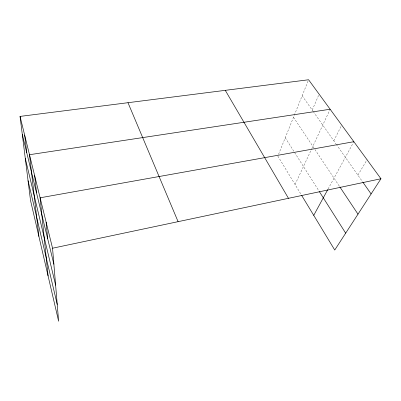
<?xml version="1.0" encoding="UTF-8"?>
<svg xmlns="http://www.w3.org/2000/svg" width="401" height="401" viewBox="0 0 401 401"><rect width="100%" height="100%" fill="white"/><g stroke="black" fill="none" stroke-linecap="round" stroke-linejoin="round"><path stroke-width="0.3" stroke-dasharray="2 1.5" d="M278.545 154.38L308.59 79.764M312.224 110.08L319.116 94.16M295.056 184.51L311.542 149.152M311.803 148.591L330.143 109.247M333.797 140.806L341.712 125.077M328.058 189.077L353.867 141.703M357.908 175.142L367.05 159.733M302.153 95.744L312.925 111.082M313.276 111.583L335.903 143.804M336.254 144.305L362.544 181.748M293.487 117.277L314.569 148.946M314.915 149.463L339.512 186.415M285.246 137.733L319.046 191.107M277.853 156.104L301.367 194.926"/><path stroke-width="0.6" d="M313.737 215.357L327.757 189.623M20.05 116.41L52.551 248.214L58.621 321.236L30.526 200.465L20.05 116.41L308.59 79.764L380.95 178.756L334.74 250.034L301.677 195.447M52.551 248.214L380.95 178.756M353.867 141.703L40.12 197.798L48.085 275.958M330.143 109.247L29.494 154.711L38.877 236.369M362.905 182.255L371.105 193.939M339.858 186.931L357.988 214.169M319.371 191.623L345.677 233.166M225.282 90.345L288.469 198.315M127.984 102.701L178.094 221.663M22.296 134.415L53.884 264.254M25.273 158.325L55.629 285.216M28.06 180.681L57.228 304.469M24.636 135.012L26.777 152.851M34.646 175.603L36.536 192.951M46.13 222.169L47.674 238.74"/></g></svg>
